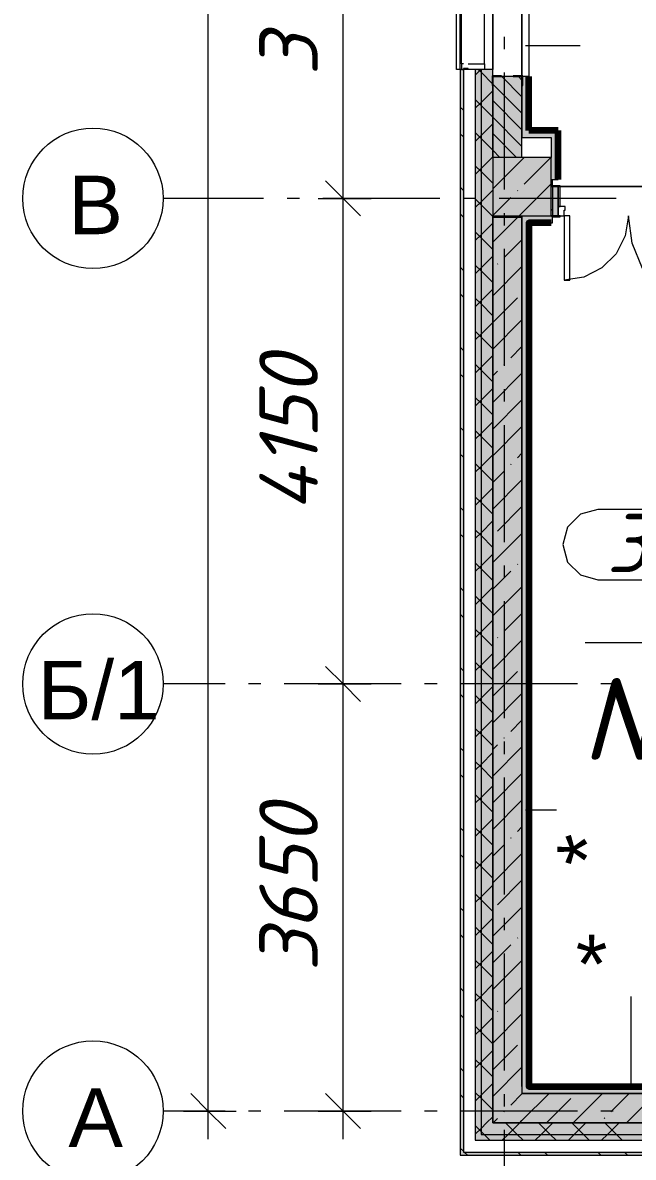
# Model space of a CAD drawing. Header units: millimetres. Extents: x -537608 to 253996, y -217170 to 186033.
# Drawn here: x -320993 to -315775, y 91126 to 100822 of the extents above; entities that cross this region are included whole.
import ezdxf

# ---------------------------------------------------------------- set-up
doc = ezdxf.new("R2010")
doc.units = ezdxf.units.MM
doc.layers.add('16) Лак 1.6м', color=160, linetype='Continuous', lineweight=90)
doc.layers.add('PDF _Геометрия', color=7, linetype='Continuous')
doc.layers.add('PDF _Текст', color=7, linetype='Continuous')
doc.layers.add('PDF _Сплошная заливка', color=7, linetype='Continuous', true_color=0xffffff)
doc.styles.add('PDF ArialMT', font='arial.ttf')
doc.styles.add('PDF GOST-Common', font='arial.ttf')
doc.styles.add('PDF ISOCPEUR Italic', font='isocpeui.ttf')

msp = doc.modelspace()

# ---------------------------------------------------------------- hatches: boundary and pattern name
at = {"layer": 'PDF _Сплошная заливка', "transparency": 33554559}
h = msp.add_hatch(color=256, dxfattribs=at)
h.paths.add_polyline_path([(-317226.1745, 91171.2657), (-317226.1745, 100422.2895), (-317253.1726, 100422.2895), (-317253.1726, 91171.2657)], flags=0)
h.paths.add_polyline_path([(-317226.1745, 102122.2896), (-317226.1745, 105221.2638), (-317253.1726, 105221.2638), (-317253.1726, 102122.2896)], flags=0)
h.paths.add_polyline_path([(-317226.1745, 106921.2639), (-317226.1745, 108375.063), (-317253.1726, 108375.063), (-317253.1726, 106921.2639)], flags=0)
h.paths.add_polyline_path([(-317226.1745, 110075.063), (-317226.1745, 111221.2632), (-317253.1726, 111221.2632), (-317253.1726, 110075.063)], flags=0)
h.paths.add_polyline_path([(-317226.1745, 112921.2633), (-317226.1745, 114221.2618), (-317253.1726, 114221.2618), (-317253.1726, 112921.2633)], flags=0)
h.paths.add_polyline_path([(-317226.1745, 115921.2619), (-317226.1745, 117221.2605), (-317253.1726, 117221.2605), (-317253.1726, 115921.2619)], flags=0)
h.paths.add_polyline_path([(-317253.1726, 118921.2605), (-317226.1745, 118921.2605), (-317226.1745, 120211.2608), (-317253.1726, 120211.2608), (-317253.1726, 119479.1985)], flags=0)
h.paths.add_polyline_path([(-317226.1745, 121911.2609), (-317226.1745, 123211.2594), (-317253.1726, 123211.2594), (-317253.1726, 121911.2609)], flags=0)
h.paths.add_polyline_path([(-317226.1745, 124911.2595), (-317226.1745, 126221.259), (-317253.1726, 126221.259), (-317253.1726, 124911.2595)], flags=0)
h.paths.add_polyline_path([(-317226.1745, 127921.2597), (-317226.1745, 129221.2593), (-317253.1726, 129221.2593), (-317253.1726, 127921.2597)], flags=0)
h.paths.add_polyline_path([(-317253.1726, 130921.2596), (-317226.1745, 130921.2596), (-317226.1745, 132321.2581), (-317253.1726, 132321.2581), (-317253.1726, 132222.2807)], flags=0)
h.paths.add_polyline_path([(-317226.1745, 134021.2585), (-317226.1745, 135221.2584), (-317253.1726, 135221.2584), (-317253.1726, 134021.2585)], flags=0)
h.paths.add_polyline_path([(-317226.1745, 136921.2575), (-317226.1745, 138221.2584), (-317253.1726, 138221.2584), (-317253.1726, 136921.2575)], flags=0)
h.paths.add_polyline_path([(-317226.1745, 139921.2574), (-317226.1745, 141348.2576), (-317253.1726, 141348.2576), (-317253.1726, 139921.2574)], flags=0)
h = msp.add_hatch(color=256, dxfattribs=at)
h.paths.add_polyline_path([(-317076.174, 91321.2663), (-317076.174, 100422.2895), (-317126.1742, 100422.2895), (-317126.1742, 91321.2663)], flags=0)
h.paths.add_polyline_path([(-317126.1742, 102122.2896), (-317076.174, 102122.2896), (-317076.174, 105221.2638), (-317126.1742, 105221.2638), (-317126.1742, 102488.423)], flags=0)
h.paths.add_polyline_path([(-317076.174, 106921.2639), (-317076.174, 108375.063), (-317126.1742, 108375.063), (-317126.1742, 106921.2639)], flags=0)
h.paths.add_polyline_path([(-317076.174, 110075.063), (-317076.174, 111221.2632), (-317126.1742, 111221.2632), (-317126.1742, 110075.063)], flags=0)
h.paths.add_polyline_path([(-317076.174, 112921.2633), (-317076.174, 114221.2618), (-317126.1742, 114221.2618), (-317126.1742, 112921.2633)], flags=0)
h.paths.add_polyline_path([(-317126.1742, 115921.2619), (-317076.174, 115921.2619), (-317076.174, 117221.2605), (-317126.1742, 117221.2605), (-317126.1742, 116647.4015)], flags=0)
h.paths.add_polyline_path([(-317076.174, 118921.2605), (-317076.174, 120211.2608), (-317126.1742, 120211.2608), (-317126.1742, 118921.2605)], flags=0)
h.paths.add_polyline_path([(-317076.174, 121911.2609), (-317076.174, 123211.2594), (-317126.1742, 123211.2594), (-317126.1742, 121911.2609)], flags=0)
h.paths.add_polyline_path([(-317076.174, 124911.2595), (-317076.174, 126221.259), (-317126.1742, 126221.259), (-317126.1742, 124911.2595)], flags=0)
h.paths.add_polyline_path([(-317076.174, 127921.2597), (-317076.174, 129221.2593), (-317126.1742, 129221.2593), (-317126.1742, 127921.2597)], flags=0)
h.paths.add_polyline_path([(-317126.1742, 130921.2596), (-317076.174, 130921.2596), (-317076.174, 132321.2581), (-317126.1742, 132321.2581), (-317126.1742, 132222.2807)], flags=0)
h.paths.add_polyline_path([(-317076.174, 134021.2585), (-317076.174, 135221.2584), (-317126.1742, 135221.2584), (-317126.1742, 134021.2585)], flags=0)
h.paths.add_polyline_path([(-317076.174, 136921.2575), (-317076.174, 138221.2584), (-317126.1742, 138221.2584), (-317126.1742, 136921.2575)], flags=0)
h.paths.add_polyline_path([(-317076.174, 139921.2574), (-317076.174, 141221.257), (-317126.1742, 141221.257), (-317126.1742, 139921.2574)], flags=0)
h = msp.add_hatch(color=256, dxfattribs=at)
h.paths.add_polyline_path([(-317076.174, 91421.2666), (-316976.1736, 91421.2666), (-316976.1736, 100422.2895), (-317076.174, 100422.2895), (-317076.174, 92577.1358)], flags=0)
h.paths.add_polyline_path([(-316976.1736, 102122.2896), (-316976.1736, 105221.2638), (-317076.174, 105221.2638), (-317076.174, 102122.2896)], flags=0)
h.paths.add_polyline_path([(-316976.1736, 106921.2639), (-316976.1736, 108375.063), (-317076.174, 108375.063), (-317076.174, 106921.2639)], flags=0)
h.paths.add_polyline_path([(-316976.1736, 110075.063), (-316976.1736, 111221.2632), (-317076.174, 111221.2632), (-317076.174, 110075.063)], flags=0)
h.paths.add_polyline_path([(-316976.1736, 112921.2633), (-316976.1736, 114221.2618), (-317076.174, 114221.2618), (-317076.174, 112921.2633)], flags=0)
h.paths.add_polyline_path([(-317076.174, 115921.2619), (-316976.1736, 115921.2619), (-316976.1736, 117221.2605), (-317076.174, 117221.2605), (-317076.174, 116647.4015)], flags=0)
h.paths.add_polyline_path([(-317076.174, 118921.2605), (-316976.1736, 118921.2605), (-316976.1736, 120211.2608), (-317076.174, 120211.2608), (-317076.174, 119479.1985)], flags=0)
h.paths.add_polyline_path([(-316976.1736, 121911.2609), (-316976.1736, 123211.2594), (-317076.174, 123211.2594), (-317076.174, 121911.2609)], flags=0)
h.paths.add_polyline_path([(-316976.1736, 124911.2595), (-316976.1736, 126221.259), (-317076.174, 126221.259), (-317076.174, 124911.2595)], flags=0)
h.paths.add_polyline_path([(-316976.1736, 127921.2597), (-316976.1736, 129221.2593), (-317076.174, 129221.2593), (-317076.174, 127921.2597)], flags=0)
h.paths.add_polyline_path([(-317076.174, 130921.2596), (-316976.1736, 130921.2596), (-316976.1736, 132321.2581), (-317076.174, 132321.2581), (-317076.174, 131570.9112)], flags=0)
h.paths.add_polyline_path([(-316976.1736, 134021.2585), (-316976.1736, 135221.2584), (-317076.174, 135221.2584), (-317076.174, 134021.2585)], flags=0)
h.paths.add_polyline_path([(-316976.1736, 136921.2575), (-316976.1736, 138221.2584), (-317076.174, 138221.2584), (-317076.174, 136921.2575)], flags=0)
h.paths.add_polyline_path([(-317076.174, 139921.2574), (-316976.1736, 139921.2574), (-316976.1736, 141171.2584), (-317076.174, 141171.2584), (-317076.174, 140009.7201)], flags=0)
h = msp.add_hatch(color=256, dxfattribs=at)
h.paths.add_polyline_path([(-316726.1726, 99161.2659), (-316726.1726, 99171.2642), (-316976.1736, 99171.2642), (-316976.1736, 99161.2659), (-316761.8514, 99161.2659)], flags=0)
h.paths.add_polyline_path([(-316803.877, 99671.264), (-316726.1726, 99671.264), (-316726.1726, 100362.2652), (-316976.1736, 100362.2652), (-316976.1736, 99671.264)], flags=0)
h.paths.add_polyline_path([(-316726.1726, 102182.2644), (-316726.1726, 102321.2656), (-316976.1736, 102321.2656), (-316976.1736, 102182.2644), (-316761.8514, 102182.2644)], flags=0)
at = {"layer": 'PDF _Сплошная заливка', "true_color": 0xff7d7d, "transparency": 33554559}
msp.add_hatch(color=11, dxfattribs=at).paths.add_polyline_path([(-316466.1733, 99481.2658), (-316416.1732, 99481.2658), (-316416.1732, 99901.264), (-316476.1803, 99901.264), (-316476.1803, 99481.2658)])
at = {"layer": 'PDF _Сплошная заливка', "transparency": 33554559}
for points in [[(-316476.1803, 99171.2642), (-316476.1803, 99671.264), (-316976.1736, 99671.264), (-316976.1736, 99171.2642), (-316761.8514, 99171.2642)], [(-316976.1736, 91421.2666), (-316726.1726, 91421.2666), (-316726.1726, 99161.2659), (-316976.1736, 99161.2659), (-316976.1736, 92577.1358)], [(-309226.1782, 91421.2666), (-309226.1782, 91671.2676), (-316726.1726, 91671.2676), (-316726.1726, 91421.2666), (-309248.0263, 91421.2666)]]:
    msp.add_hatch(color=256, dxfattribs=at).paths.add_polyline_path(points)
at = {"layer": 'PDF _Сплошная заливка', "true_color": 0x93bf4f, "transparency": 33554559}
h = msp.add_hatch(color=73, dxfattribs=at)
h.paths.add_polyline_path([(-314811.1808, 99421.2652), (-314616.1749, 99421.2652), (-314616.1749, 99481.2658), (-314816.1756, 99481.2658), (-314816.1756, 99429.2655), (-314811.1808, 99429.2655), (-314811.1808, 99422.7658)], flags=0)
h.paths.add_polyline_path([(-316476.1803, 99421.2652), (-316471.1768, 99421.2652), (-316471.1768, 99429.2655), (-316466.1733, 99429.2655), (-316466.1733, 99481.2658), (-316476.1803, 99481.2658)], flags=0)
at = {"layer": 'PDF _Сплошная заливка', "true_color": 0x56bc34, "transparency": 33554559}
h = msp.add_hatch(color=85, dxfattribs=at)
h.paths.add_polyline_path([(-314616.1749, 99111.2657), (-314616.1749, 99171.2642), (-314811.1808, 99169.122), (-314811.1808, 99163.266), (-314816.1756, 99163.266), (-314816.1756, 99111.2657), (-314676.1733, 99111.2657)], flags=0)
h.paths.add_polyline_path([(-316466.1733, 99111.2657), (-316466.1733, 99163.266), (-316471.1768, 99163.266), (-316471.1768, 99171.2642), (-316726.1726, 99171.2642), (-316726.1726, 99111.2657), (-316476.1803, 99111.2657)], flags=0)
msp.add_hatch(color=85, dxfattribs=at).paths.add_polyline_path([(-309286.1767, 91671.2676), (-309286.1767, 91731.2661), (-316726.1726, 91731.2661), (-316726.1726, 91671.2676), (-310082.8987, 91671.2676)])
at = {"layer": 'PDF _Сплошная заливка', "transparency": 33554559}
h = msp.add_hatch(color=256, dxfattribs=at)
h.paths.add_polyline_path([(-214072.9389, 91321.2663), (-213276.196, 91321.2663), (-213276.196, 91421.2666), (-222460.9308, 91421.2666), (-222460.9308, 91321.2663), (-214907.808, 91321.2663)], flags=0)
h.paths.add_polyline_path([(-224160.9288, 91321.2663), (-224160.9288, 91421.2666), (-232001.1932, 91421.2666), (-232001.1932, 91321.2663), (-224926.2392, 91321.2663)], flags=0)
h.paths.add_polyline_path([(-232851.1922, 91321.2663), (-232851.1922, 91421.2666), (-234126.1928, 91421.2666), (-234126.1928, 91321.2663), (-233126.1932, 91321.2663)], flags=0)
h.paths.add_polyline_path([(-236196.9723, 91321.2663), (-235826.1928, 91321.2663), (-235826.1928, 91421.2666), (-237066.1908, 91421.2666), (-237066.1908, 91321.2663), (-236614.4085, 91321.2663)], flags=0)
h.paths.add_polyline_path([(-239953.8848, 91321.2663), (-238766.1908, 91321.2663), (-238766.1908, 91421.2666), (-240066.1915, 91421.2666), (-240066.1915, 91321.2663)], flags=0)
h.paths.add_polyline_path([(-243626.1884, 91321.2663), (-241766.1916, 91321.2663), (-241766.1916, 91421.2666), (-243626.1884, 91421.2666)], flags=0)
h.paths.add_polyline_path([(-245380.5355, 91321.2663), (-245326.1907, 91321.2663), (-245326.1907, 91421.2666), (-246626.1914, 91421.2666), (-246626.1914, 91321.2663), (-245797.9674, 91321.2663)], flags=0)
h.paths.add_polyline_path([(-249626.19, 91321.2663), (-248326.1893, 91321.2663), (-248326.1893, 91421.2666), (-249626.19, 91421.2666)], flags=0)
h.paths.add_polyline_path([(-254564.0965, 91321.2663), (-254326.1866, 91321.2663), (-254326.1866, 91421.2666), (-255626.1873, 91421.2666), (-255626.1873, 91321.2663), (-254981.5283, 91321.2663)], flags=0)
h.paths.add_polyline_path([(-251326.1879, 91321.2663), (-251326.1879, 91421.2666), (-252626.1886, 91421.2666), (-252626.1886, 91321.2663), (-251642.052, 91321.2663)], flags=0)
h.paths.add_polyline_path([(-257486.1367, 91321.2663), (-257326.1894, 91321.2663), (-257326.1894, 91421.2666), (-258626.1859, 91421.2666), (-258626.1859, 91321.2663), (-258321.009, 91321.2663)], flags=0)
h.paths.add_polyline_path([(-260825.613, 91321.2663), (-260326.1881, 91321.2663), (-260326.1881, 91421.2666), (-261626.1888, 91421.2666), (-261626.1888, 91321.2663), (-261243.0492, 91321.2663)], flags=0)
h.paths.add_polyline_path([(-264626.1874, 91321.2663), (-263326.1867, 91321.2663), (-263330.2213, 91421.2666), (-264626.1874, 91421.2666)], flags=0)
h.paths.add_polyline_path([(-266326.1853, 91321.2663), (-266326.1853, 91421.2666), (-267621.1869, 91421.2666), (-267621.1869, 91321.2663), (-266669.6977, 91321.2663)], flags=0)
h.paths.add_polyline_path([(-269591.7422, 91321.2663), (-269321.1849, 91321.2663), (-269321.1849, 91421.2666), (-270626.8047, 91421.2666), (-270626.8047, 91321.2663), (-270009.1741, 91321.2663)], flags=0)
h.paths.add_polyline_path([(-272513.7824, 91321.2663), (-272326.8026, 91321.2663), (-272326.8026, 91421.2666), (-273626.1833, 91421.2666), (-273626.1833, 91321.2663), (-273348.6546, 91321.2663)], flags=0)
h.paths.add_polyline_path([(-279192.735, 91321.2663), (-278626.181, 91321.2663), (-278626.181, 91421.2666), (-279926.186, 91421.2666), (-279926.186, 91321.2663), (-279610.1755, 91321.2663)], flags=0)
h.paths.add_polyline_path([(-276926.1831, 91321.2663), (-275326.1855, 91321.2663), (-275326.1855, 91421.2666), (-276926.1831, 91421.2666)], flags=0)
h.paths.add_polyline_path([(-281626.184, 91321.2663), (-281626.184, 91421.2666), (-282926.1804, 91421.2666), (-282926.1804, 91321.2663), (-281697.3434, 91321.2663)], flags=0)
h.paths.add_polyline_path([(-284626.1869, 91321.2663), (-284626.1869, 91421.2666), (-285926.1833, 91421.2666), (-285926.1833, 91321.2663), (-285036.824, 91321.2663)], flags=0)
h.paths.add_polyline_path([(-287626.1812, 91321.2663), (-287626.1812, 91421.2666), (-288926.1776, 91421.2666), (-288926.1776, 91321.2663), (-287958.8642, 91321.2663)], flags=0)
h.paths.add_polyline_path([(-290880.9044, 91321.2663), (-290626.1842, 91321.2663), (-290626.1842, 91421.2666), (-291926.1806, 91421.2666), (-291926.1806, 91321.2663), (-291715.7767, 91321.2663)], flags=0)
h.paths.add_polyline_path([(-304238.8097, 91321.2663), (-301741.177, 91321.2663), (-301741.177, 91421.2666), (-307200.8346, 91421.2666), (-307200.8346, 91321.2663), (-305073.682, 91321.2663)], flags=0)
h.paths.add_polyline_path([(-299626.1757, 91321.2663), (-299566.1772, 91321.2663), (-299566.1772, 91421.2666), (-300866.1822, 91421.2666), (-300866.1822, 91321.2663), (-299647.0335, 91321.2663)], flags=0)
h.paths.add_polyline_path([(-310082.8987, 91321.2663), (-308075.8379, 91321.2663), (-308075.8379, 91421.2666), (-317076.174, 91421.2666), (-317076.174, 91321.2663), (-311752.6347, 91321.2663)], flags=0)
h = msp.add_hatch(color=256, dxfattribs=at)
h.paths.add_polyline_path([(-213176.1955, 91271.2661), (-213176.1955, 91321.2663), (-222460.9308, 91321.2663), (-222460.9308, 91271.2661), (-213238.0699, 91271.2661)], flags=0)
h.paths.add_polyline_path([(-225761.1072, 91271.2661), (-224160.9288, 91271.2661), (-224160.9288, 91321.2663), (-232001.1932, 91321.2663), (-232001.1932, 91271.2661), (-226595.9773, 91271.2661)], flags=0)
h.paths.add_polyline_path([(-233274.93, 91271.2661), (-232851.1922, 91271.2661), (-232851.1922, 91321.2663), (-234126.1928, 91321.2663), (-234126.1928, 91271.2661), (-233692.3661, 91271.2661)], flags=0)
h.paths.add_polyline_path([(-237031.8425, 91271.2661), (-235826.1928, 91271.2661), (-235826.1928, 91321.2663), (-237066.1908, 91321.2663), (-237066.1908, 91271.2661)], flags=0)
h.paths.add_polyline_path([(-239119.0147, 91271.2661), (-238766.1908, 91271.2661), (-238766.1908, 91321.2663), (-240066.1915, 91321.2663), (-240066.1915, 91271.2661), (-239536.4508, 91271.2661)], flags=0)
h.paths.add_polyline_path([(-242041.0592, 91271.2661), (-241766.1916, 91271.2661), (-241766.1916, 91321.2663), (-243626.1884, 91321.2663), (-243626.1884, 91271.2661), (-242458.491, 91271.2661)], flags=0)
h.paths.add_polyline_path([(-245797.9674, 91271.2661), (-245326.1907, 91271.2661), (-245326.1907, 91321.2663), (-246626.1914, 91321.2663), (-246626.1914, 91271.2661), (-246215.4035, 91271.2661)], flags=0)
h.paths.add_polyline_path([(-248720.0118, 91271.2661), (-248326.1893, 91271.2661), (-248326.1893, 91321.2663), (-249626.19, 91321.2663), (-249626.19, 91271.2661), (-249137.4437, 91271.2661)], flags=0)
h.paths.add_polyline_path([(-252626.1886, 91271.2661), (-251326.1879, 91271.2661), (-251326.1879, 91321.2663), (-252626.1886, 91321.2663)], flags=0)
h.paths.add_polyline_path([(-257326.1894, 91271.2661), (-257326.1894, 91321.2663), (-258626.1859, 91321.2663), (-258626.1859, 91271.2661), (-257486.1367, 91271.2661)], flags=0)
h.paths.add_polyline_path([(-255626.1873, 91271.2661), (-254326.1866, 91271.2661), (-254326.1866, 91321.2663), (-255626.1873, 91321.2663)], flags=0)
h.paths.add_polyline_path([(-261243.0492, 91271.2661), (-260326.1881, 91271.2661), (-260326.1881, 91321.2663), (-261626.1888, 91321.2663), (-261626.1888, 91271.2661)], flags=0)
h.paths.add_polyline_path([(-267621.1869, 91271.2661), (-266326.1853, 91271.2661), (-266326.1853, 91321.2663), (-267621.1869, 91321.2663)], flags=0)
h.paths.add_polyline_path([(-263326.1867, 91271.2661), (-263330.2213, 91321.2663), (-264626.1874, 91321.2663), (-264626.1874, 91271.2661), (-263330.2213, 91271.2661)], flags=0)
h.paths.add_polyline_path([(-269321.1849, 91271.2661), (-269321.1849, 91321.2663), (-270626.8047, 91321.2663), (-270626.8047, 91271.2661), (-269591.7422, 91271.2661)], flags=0)
h.paths.add_polyline_path([(-272513.7824, 91271.2661), (-272326.8026, 91271.2661), (-272326.8026, 91321.2663), (-273626.1833, 91321.2663), (-273626.1833, 91271.2661), (-273348.6546, 91271.2661)], flags=0)
h.paths.add_polyline_path([(-275435.8268, 91271.2661), (-275326.1855, 91271.2661), (-275326.1855, 91321.2663), (-276926.1831, 91321.2663), (-276926.1831, 91271.2661), (-275853.2587, 91271.2661)], flags=0)
h.paths.add_polyline_path([(-279610.1755, 91271.2661), (-278626.181, 91271.2661), (-278626.181, 91321.2663), (-279926.186, 91321.2663), (-279926.186, 91271.2661)], flags=0)
h.paths.add_polyline_path([(-281626.184, 91271.2661), (-281626.184, 91321.2663), (-282926.1804, 91321.2663), (-282926.1804, 91271.2661), (-281697.3434, 91271.2661)], flags=0)
h.paths.add_polyline_path([(-285926.1833, 91271.2661), (-284626.1869, 91271.2661), (-284626.1869, 91321.2663), (-285926.1833, 91321.2663)], flags=0)
h.paths.add_polyline_path([(-290626.1842, 91271.2661), (-290626.1842, 91321.2663), (-291926.1806, 91321.2663), (-291926.1806, 91271.2661), (-290880.9044, 91271.2661)], flags=0)
h.paths.add_polyline_path([(-288376.296, 91271.2661), (-287626.1812, 91271.2661), (-287626.1812, 91321.2663), (-288926.1776, 91321.2663), (-288926.1776, 91271.2661), (-288793.7365, 91271.2661)], flags=0)
h.paths.add_polyline_path([(-300064.4654, 91271.2661), (-299566.1772, 91271.2661), (-299566.1772, 91321.2663), (-300866.1822, 91321.2663), (-300866.1822, 91271.2661), (-300481.9058, 91271.2661)], flags=0)
h.paths.add_polyline_path([(-303821.3779, 91271.2661), (-301741.177, 91271.2661), (-301741.177, 91321.2663), (-307200.8346, 91321.2663), (-307200.8346, 91271.2661), (-304238.8097, 91271.2661)], flags=0)
h.paths.add_polyline_path([(-308413.1627, 91271.2661), (-308075.8379, 91271.2661), (-308075.8379, 91321.2663), (-317126.1742, 91321.2663), (-317126.1742, 91271.2661), (-308830.5945, 91271.2661)], flags=0)
h = msp.add_hatch(color=256, dxfattribs=at)
h.paths.add_polyline_path([(-213126.1959, 91144.2677), (-213026.1966, 91144.2677), (-213026.1966, 91171.2657), (-222460.9308, 91171.2657), (-222460.9308, 91144.2677), (-213176.1955, 91144.2677)], flags=0)
h.paths.add_polyline_path([(-224926.2392, 91144.2677), (-224160.9288, 91144.2677), (-224160.9288, 91171.2657), (-232001.1932, 91171.2657), (-232001.1932, 91144.2677), (-226595.9773, 91144.2677)], flags=0)
h.paths.add_polyline_path([(-232851.1922, 91144.2677), (-232851.1922, 91171.2657), (-234126.1928, 91171.2657), (-234126.1928, 91144.2677), (-233274.93, 91144.2677)], flags=0)
h.paths.add_polyline_path([(-235826.1928, 91144.2677), (-235826.1928, 91171.2657), (-237066.1908, 91171.2657), (-237066.1908, 91144.2677), (-236614.4085, 91144.2677)], flags=0)
h.paths.add_polyline_path([(-238766.1908, 91144.2677), (-238766.1908, 91171.2657), (-240066.1915, 91171.2657), (-240066.1915, 91144.2677), (-239953.8848, 91144.2677)], flags=0)
h.paths.add_polyline_path([(-243626.1884, 91144.2677), (-241766.1916, 91144.2677), (-241766.1916, 91171.2657), (-243626.1884, 91171.2657), (-243626.1884, 91161.2415)], flags=0)
h.paths.add_polyline_path([(-245326.1907, 91144.2677), (-245326.1907, 91171.2657), (-246626.1914, 91171.2657), (-246626.1914, 91144.2677)], flags=0)
h.paths.add_polyline_path([(-249626.19, 91144.2677), (-248326.1893, 91144.2677), (-248326.1893, 91171.2657), (-249626.19, 91171.2657), (-249626.19, 91161.2415)], flags=0)
h.paths.add_polyline_path([(-254326.1866, 91144.2677), (-254326.1866, 91171.2657), (-255626.1873, 91171.2657), (-255626.1873, 91144.2677), (-254981.5283, 91144.2677)], flags=0)
h.paths.add_polyline_path([(-252626.1886, 91144.2677), (-251326.1879, 91144.2677), (-251326.1879, 91171.2657), (-252626.1886, 91171.2657), (-252626.1886, 91161.2415)], flags=0)
h.paths.add_polyline_path([(-258321.009, 91144.2677), (-257326.1894, 91144.2677), (-257326.1894, 91171.2657), (-258626.1859, 91171.2657), (-258626.1859, 91144.2677)], flags=0)
h.paths.add_polyline_path([(-260326.1881, 91144.2677), (-260326.1881, 91171.2657), (-261626.1888, 91171.2657), (-261626.1888, 91144.2677)], flags=0)
h.paths.add_polyline_path([(-263330.2213, 91144.2677), (-263326.1867, 91144.2677), (-263330.2213, 91171.2657), (-264626.1874, 91171.2657), (-264626.1874, 91144.2677)], flags=0)
h.paths.add_polyline_path([(-266669.6977, 91144.2677), (-266326.1853, 91144.2677), (-266326.1853, 91171.2657), (-267621.1869, 91171.2657), (-267621.1869, 91144.2677)], flags=0)
h.paths.add_polyline_path([(-269321.1849, 91144.2677), (-269321.1849, 91171.2657), (-270626.8047, 91171.2657), (-270626.8047, 91144.2677), (-270009.1741, 91144.2677)], flags=0)
h.paths.add_polyline_path([(-272326.8026, 91144.2677), (-272326.8026, 91171.2657), (-273626.1833, 91171.2657), (-273626.1833, 91144.2677), (-273348.6546, 91144.2677)], flags=0)
h.paths.add_polyline_path([(-275326.1855, 91144.2677), (-275326.1855, 91171.2657), (-276926.1831, 91171.2657), (-276926.1831, 91144.2677), (-276688.131, 91144.2677)], flags=0)
h.paths.add_polyline_path([(-278626.181, 91144.2677), (-278626.181, 91171.2657), (-279926.186, 91171.2657), (-279926.186, 91144.2677)], flags=0)
h.paths.add_polyline_path([(-284626.1869, 91144.2677), (-284626.1869, 91171.2657), (-285926.1833, 91171.2657), (-285926.1833, 91144.2677), (-285036.824, 91144.2677)], flags=0)
h.paths.add_polyline_path([(-281697.3434, 91144.2677), (-281626.184, 91144.2677), (-281626.184, 91171.2657), (-282926.1804, 91171.2657), (-282926.1804, 91144.2677)], flags=0)
h.paths.add_polyline_path([(-288376.296, 91144.2677), (-287626.1812, 91144.2677), (-287626.1812, 91171.2657), (-288926.1776, 91171.2657), (-288926.1776, 91144.2677)], flags=0)
h.paths.add_polyline_path([(-290626.1842, 91144.2677), (-290626.1842, 91171.2657), (-291926.1806, 91171.2657), (-291926.1806, 91144.2677), (-291715.7767, 91144.2677)], flags=0)
h.paths.add_polyline_path([(-303403.9461, 91144.2677), (-301741.177, 91144.2677), (-301741.177, 91171.2657), (-307200.8346, 91171.2657), (-307200.8346, 91144.2677), (-305073.682, 91144.2677)], flags=0)
h.paths.add_polyline_path([(-300866.1822, 91144.2677), (-299566.1772, 91144.2677), (-299566.1772, 91171.2657), (-300866.1822, 91171.2657), (-300866.1822, 91161.2415)], flags=0)
h.paths.add_polyline_path([(-310082.8987, 91144.2677), (-308075.8379, 91144.2677), (-308075.8379, 91171.2657), (-317253.1726, 91171.2657), (-317253.1726, 91144.2677), (-311752.6347, 91144.2677)], flags=0)

# ---------------------------------------------------------------- linework, layer by layer
at = {"layer": '16) Лак 1.6м'}
for p, q in [((-316666.1741, 99901.264), (-316666.1741, 100362.2652)), ((-316476.1803, 99901.264), (-316666.1741, 99901.264)), ((-316416.1732, 99901.264), (-316476.1803, 99901.264)), ((-316416.1732, 99481.2658), (-316416.1732, 99901.264))]:
    msp.add_line(p, q, dxfattribs=at)
msp.add_lwpolyline([(-316476.1803, 99111.2657), (-316666.1741, 99111.2657), (-316666.1741, 91731.2661), (-309286.1767, 91731.2661), (-309286.1767, 93371.2655)], dxfattribs=at)
at = {"layer": 'PDF _Геометрия', "lineweight": 9}
for p, q in [((-319407.7107, 91281.2687), (-319407.7107, 179161.2487)), ((-318255.5016, 99321.2648), (-318255.5016, 102721.2649)), ((-317253.1726, 100422.2895), (-317253.1726, 102122.2896)), ((-316976.1736, 102122.2896), (-316976.1736, 100422.2895)), ((-316976.1736, 100422.2895), (-316976.1736, 102122.2896)), ((-316726.1726, 102175.2652), (-316726.1726, 100367.2643)), ((-316726.1726, 100367.2643), (-316726.1726, 102175.2652)), ((-316666.1741, 102182.2644), (-316666.1741, 100362.2652)), ((-317243.1743, 100472.2897), (-317243.1743, 101247.2905)), ((-317046.179, 100472.2897), (-317046.179, 101247.2905)), ((-316696.1777, 100626.2259), (-316230.0288, 100626.2259)), ((-317226.1745, 100472.2897), (-317243.1743, 100472.2897)), ((-317243.1743, 100472.2897), (-317243.1743, 100422.2895)), ((-317186.1727, 100472.2897), (-317046.179, 100472.2897)), ((-317046.179, 100472.2897), (-317046.179, 100422.2895)), ((-317226.1745, 100422.2895), (-317253.1726, 100422.2895)), ((-317253.1726, 100422.2895), (-317253.1726, 91421.2666)), ((-317243.1743, 100422.2895), (-317226.1745, 100422.2895)), ((-317186.1727, 100432.29), (-317226.1745, 100432.29)), ((-317226.1745, 100432.29), (-317226.1745, 100422.2895)), ((-317226.1745, 100422.2895), (-317226.1745, 91421.2666)), ((-317126.1742, 100422.2895), (-317226.1745, 100422.2895)), ((-317186.1727, 100422.2895), (-317186.1727, 100432.29)), ((-317046.179, 100422.2895), (-317186.1727, 100422.2895)), ((-317126.1742, 100374.0332), (-317077.9222, 100422.2895)), ((-317126.1742, 100422.2895), (-317126.1742, 91421.2666)), ((-317076.174, 100422.2895), (-317126.1742, 100422.2895)), ((-317076.174, 100398.5489), (-317099.9167, 100422.2895)), ((-317076.174, 100422.2895), (-317076.174, 91421.2666)), ((-316976.1736, 100422.2895), (-317076.174, 100422.2895)), ((-316976.1736, 100298.5485), (-317076.174, 100398.5489)), ((-316976.1736, 99671.264), (-316976.1736, 100422.2895)), ((-316726.1726, 100362.2652), (-316976.1736, 100362.2652)), ((-316976.1736, 100362.2652), (-316976.1736, 99671.264)), ((-316726.1726, 100189.9708), (-316898.4692, 100362.2652)), ((-316726.1726, 100331.3918), (-316757.046, 100362.2652)), ((-316666.1741, 100362.2652), (-316726.1726, 100362.2652)), ((-316726.1726, 100362.2652), (-316726.1726, 99901.264)), ((-316726.1726, 99901.264), (-316726.1726, 100362.2652)), ((-316726.1726, 100048.5497), (-316976.1736, 100298.5485)), ((-317076.174, 100115.7067), (-317126.1742, 100165.707)), ((-317076.174, 100141.1891), (-316976.1736, 100241.1895)), ((-317126.1742, 100091.1889), (-317076.174, 100141.1891)), ((-316976.1736, 100015.7064), (-317076.174, 100115.7067)), ((-316726.1726, 99907.1286), (-316976.1736, 100157.1274)), ((-316726.1726, 99765.7054), (-316976.1736, 100015.7064)), ((-317076.174, 99832.8647), (-317126.1742, 99882.8627)), ((-317076.174, 99858.347), (-316976.1736, 99958.3474)), ((-316773.1587, 99671.264), (-316976.1736, 99874.2854)), ((-316726.1726, 99901.264), (-316726.1726, 99841.2655)), ((-316726.1726, 99671.264), (-316726.1726, 99901.264)), ((-317126.1742, 99808.3468), (-317076.174, 99858.347)), ((-316976.1736, 99732.8643), (-317076.174, 99832.8647)), ((-316726.1726, 99841.2655), (-316476.1803, 99841.2655)), ((-316476.1803, 99841.2655), (-316476.1803, 99671.264)), ((-316914.5819, 99671.264), (-316976.1736, 99732.8643)), ((-317076.174, 99550.0204), (-317126.1742, 99600.0206)), ((-317076.174, 99575.5049), (-316976.1736, 99675.5053)), ((-316976.1736, 99401.7701), (-316706.6841, 99671.264)), ((-316476.1803, 99671.264), (-316976.1736, 99671.264)), ((-316976.1736, 99671.264), (-316976.1736, 99171.2642)), ((-316936.0856, 99669.9572), (-316934.7766, 99671.264)), ((-316707.9931, 99441.8582), (-316478.5829, 99671.264)), ((-316476.1803, 99171.2642), (-316476.1803, 99671.264)), ((-317126.1742, 99525.5047), (-317076.174, 99575.5049)), ((-316976.1736, 99450.0221), (-317076.174, 99550.0204)), ((-317076.174, 99292.6628), (-316976.1736, 99392.6611)), ((-316765.0119, 99384.8329), (-316760.2754, 99389.5759)), ((-316750.4837, 99171.2642), (-316476.1803, 99445.572)), ((-316476.1803, 99481.2658), (-316466.1733, 99481.2658)), ((-316471.1768, 99421.2652), (-316476.1803, 99421.2652)), ((-316476.1803, 99421.2652), (-316471.1768, 99421.2652)), ((-316401.18, 99429.2655), (-316471.1768, 99429.2655)), ((-316471.1768, 99429.2655), (-316471.1768, 99421.2652)), ((-316471.1768, 99421.2652), (-316401.18, 99421.2652)), ((-316466.1733, 99481.2658), (-316416.1732, 99481.2658)), ((-316466.1733, 99429.2655), (-316466.1733, 99481.2658)), ((-316416.1732, 99421.2652), (-316466.1733, 99421.2652)), ((-316466.1733, 99421.2652), (-316466.1733, 99171.2642)), ((-316416.1732, 99171.2642), (-316416.1732, 99421.2652)), ((-316401.18, 99421.2652), (-316416.1732, 99421.2652)), ((-316416.1732, 99421.2652), (-316416.1732, 99251.2658)), ((-316401.18, 99421.2652), (-316401.18, 99429.2655)), ((-316401.18, 99251.2658), (-316401.18, 99421.2652)), ((-318467.6364, 99321.2648), (-318255.5016, 99321.2648)), ((-318255.5016, 95171.2639), (-318255.5016, 99321.2648)), ((-318255.5016, 99321.2648), (-318015.499, 99321.2648)), ((-317076.174, 99267.1783), (-317126.1742, 99317.1785)), ((-317126.1742, 99242.6626), (-317076.174, 99292.6628)), ((-316976.1736, 99173.6712), (-316822.0394, 99327.8098)), ((-316976.1736, 99167.1779), (-317076.174, 99267.1783)), ((-316479.892, 99213.7592), (-316476.1803, 99217.4731)), ((-316476.1803, 99217.4731), (-316466.1733, 99227.4735)), ((-316356.1746, 99251.2658), (-316416.1732, 99251.2658)), ((-316416.1732, 99251.2658), (-316416.1732, 99171.2642)), ((-316416.1732, 99251.2658), (-316401.18, 99251.2658)), ((-316366.173, 99171.2642), (-316366.173, 99221.2644)), ((-316366.173, 99221.2644), (-316356.1746, 99221.2644)), ((-316356.1746, 99221.2644), (-316356.1746, 99251.2658)), ((-317076.174, 99009.8185), (-316976.1736, 99109.8189)), ((-316976.1736, 91421.2666), (-316976.1736, 99171.2642)), ((-316976.1736, 99171.2642), (-316976.1736, 99161.2659)), ((-316976.1736, 99171.2642), (-316476.1803, 99171.2642)), ((-316970.2659, 99161.2659), (-316976.1736, 99167.1779)), ((-316976.1736, 98945.5723), (-316760.4821, 99161.2659)), ((-316976.1736, 99161.2659), (-316726.1726, 99161.2659)), ((-316726.1726, 99161.2659), (-316976.1736, 99161.2659)), ((-316976.1736, 99161.2659), (-316976.1736, 91421.2666)), ((-316828.8427, 99161.2659), (-316838.841, 99171.2642)), ((-316726.1726, 99161.2659), (-316726.1726, 99171.2642)), ((-316726.1726, 99171.2642), (-316726.1726, 99111.2657)), ((-316726.1726, 99111.2657), (-316726.1726, 99161.2659)), ((-316726.1726, 99111.2657), (-316726.1726, 91731.2661)), ((-316726.1726, 91731.2661), (-316726.1726, 99111.2657)), ((-316666.1741, 91731.2661), (-316666.1741, 99111.2657)), ((-316666.1741, 99111.2657), (-316466.1733, 99111.2657)), ((-316476.1803, 99171.2642), (-316471.1768, 99171.2642)), ((-316471.1768, 99171.2642), (-316476.1803, 99171.2642)), ((-316401.18, 99171.2642), (-316471.1768, 99171.2642)), ((-316471.1768, 99171.2642), (-316471.1768, 99163.266)), ((-316471.1768, 99163.266), (-316401.18, 99163.266)), ((-316466.1733, 99171.2642), (-316416.1732, 99171.2642)), ((-316466.1733, 99111.2657), (-316466.1733, 99163.266)), ((-316401.18, 99172.2654), (-316416.1732, 99172.2654)), ((-316416.1732, 99172.2654), (-316416.1732, 99171.2642)), ((-316416.1732, 99171.2642), (-316366.173, 99171.2642)), ((-316416.1732, 99171.2642), (-316401.18, 99171.2642)), ((-316401.18, 99171.2642), (-316401.18, 99172.2654)), ((-316401.18, 99163.266), (-316401.18, 99171.2642)), ((-316316.1727, 99171.2642), (-316366.173, 99171.2642)), ((-316366.173, 99171.2642), (-316366.173, 98621.2643)), ((-316316.1727, 98621.2643), (-316316.1727, 99171.2642)), ((-315816.1794, 99171.2642), (-315843.1, 99001.3057)), ((-315785.5128, 98938.3275), (-315816.1794, 99171.2642)), ((-317076.174, 98984.3362), (-317126.1742, 99034.3364)), ((-317126.1742, 98959.8183), (-317076.174, 99009.8185)), ((-315843.1, 99001.3057), (-315921.2178, 98847.9832)), ((-316976.1736, 98884.3358), (-317076.174, 98984.3362)), ((-316879.0668, 98814.5865), (-316726.1726, 98967.4742)), ((-315695.5969, 98721.2646), (-315785.5128, 98938.3275)), ((-317076.174, 98726.9764), (-316976.1736, 98826.9768)), ((-315921.2178, 98847.9832), (-316042.8941, 98726.3068)), ((-317076.174, 98701.494), (-317126.1742, 98751.4921)), ((-317126.1742, 98676.9762), (-317076.174, 98726.9764)), ((-316976.1736, 98489.3764), (-316726.1726, 98739.3753)), ((-316936.0856, 98757.5634), (-316931.3491, 98762.3042)), ((-316042.8941, 98726.3068), (-316196.2188, 98648.1848)), ((-316976.1736, 98601.4937), (-317076.174, 98701.494)), ((-316196.2188, 98648.1848), (-316366.173, 98621.2643)), ((-316366.173, 98621.2643), (-316316.1727, 98621.2643)), ((-317076.174, 98444.1343), (-316976.1736, 98544.1347)), ((-317076.174, 98418.6498), (-317126.1742, 98468.65)), ((-317126.1742, 98394.1341), (-317076.174, 98444.1343)), ((-316976.1736, 98261.2775), (-316765.0119, 98472.4392)), ((-316976.1736, 98318.6494), (-317076.174, 98418.6498)), ((-317076.174, 98161.2922), (-316976.1736, 98261.2904)), ((-316976.1736, 98033.1785), (-316726.1726, 98283.1795)), ((-317076.174, 98135.8077), (-317126.1742, 98185.8078)), ((-317126.1742, 98111.292), (-317076.174, 98161.2922)), ((-316976.1736, 98035.8073), (-317076.174, 98135.8077)), ((-316822.0394, 97959.2181), (-316726.1726, 98055.0805)), ((-317076.174, 97878.4479), (-316976.1736, 97978.4483)), ((-317076.174, 97852.9656), (-317126.1742, 97902.9657)), ((-317126.1742, 97828.4477), (-317076.174, 97878.4479)), ((-316976.1736, 97752.9651), (-317076.174, 97852.9656)), ((-316976.1736, 97805.0796), (-316936.0856, 97845.1675)), ((-316879.0668, 97902.1928), (-316874.3217, 97906.9358)), ((-316976.1736, 97576.9828), (-316726.1726, 97826.9837)), ((-317076.174, 97595.6058), (-316976.1736, 97695.6062)), ((-317076.174, 97570.1235), (-317126.1742, 97620.1236)), ((-317126.1742, 97545.6056), (-317076.174, 97595.6058)), ((-316976.1736, 97470.123), (-317076.174, 97570.1235)), ((-316976.1736, 97348.8816), (-316726.1726, 97598.8826)), ((-317076.174, 97312.7637), (-316976.1736, 97412.7641)), ((-316976.1736, 97120.7848), (-316726.1726, 97370.7858)), ((-317076.174, 97287.2813), (-317126.1742, 97337.2815)), ((-317126.1742, 97262.7635), (-317076.174, 97312.7637)), ((-316976.1736, 97187.281), (-317076.174, 97287.2813)), ((-317076.174, 97029.9216), (-316976.1736, 97129.922)), ((-316765.0119, 97103.8497), (-316726.1726, 97142.6847)), ((-317076.174, 97004.4392), (-317126.1742, 97054.4351)), ((-317126.1742, 96979.9214), (-317076.174, 97029.9216)), ((-316976.1736, 96904.4389), (-317076.174, 97004.4392)), ((-316976.1736, 96892.688), (-316879.0668, 96989.7991)), ((-316822.0394, 97046.8222), (-316817.2942, 97051.5674)), ((-316976.1736, 96664.5869), (-316726.1726, 96914.5878)), ((-317076.174, 96721.5928), (-317126.1742, 96771.593)), ((-317076.174, 96747.0795), (-316976.1736, 96847.0798)), ((-317126.1742, 96697.0793), (-317076.174, 96747.0795)), ((-316976.1736, 96621.5924), (-317076.174, 96721.5928)), ((-316936.0856, 96476.5781), (-316726.1726, 96686.491)), ((-317076.174, 96438.7506), (-317126.1742, 96488.7509)), ((-317076.174, 96464.2373), (-316976.1736, 96564.2334)), ((-317126.1742, 96414.2371), (-317076.174, 96464.2373)), ((-316976.1736, 96338.7503), (-317076.174, 96438.7506)), ((-316976.1736, 96208.389), (-316726.1726, 96458.3899)), ((-317076.174, 96155.9086), (-317126.1742, 96205.9087)), ((-317076.174, 96181.3909), (-316976.1736, 96281.3913)), ((-316765.0119, 96191.4538), (-316760.2754, 96196.1946)), ((-317126.1742, 96131.3907), (-317076.174, 96181.3909)), ((-316976.1736, 96055.9082), (-317076.174, 96155.9086)), ((-316976.1736, 95980.2921), (-316822.0394, 96134.4307)), ((-317076.174, 95898.5488), (-316976.1736, 95998.5492)), ((-316976.1736, 95752.1953), (-316726.1726, 96002.192)), ((-317076.174, 95873.0665), (-317126.1742, 95923.0666)), ((-317126.1742, 95848.5486), (-317076.174, 95898.5488)), ((-316976.1736, 95773.066), (-317076.174, 95873.0665)), ((-317076.174, 95615.7067), (-316976.1736, 95715.7071)), ((-316879.0668, 95621.2096), (-316726.1726, 95774.0952)), ((-317076.174, 95590.2243), (-317126.1742, 95640.2245)), ((-317126.1742, 95565.7065), (-317076.174, 95615.7067)), ((-316976.1736, 95490.2239), (-317076.174, 95590.2243)), ((-316976.1736, 95295.9974), (-316726.1726, 95545.9983)), ((-316936.0856, 95564.1822), (-316931.3491, 95568.9273)), ((-317076.174, 95332.8646), (-316976.1736, 95432.865)), ((-317076.174, 95307.3822), (-317126.1742, 95357.3824)), ((-317126.1742, 95282.8644), (-317076.174, 95332.8646)), ((-316976.1736, 95207.3819), (-317076.174, 95307.3822)), ((-316976.1736, 95067.9006), (-316765.0119, 95279.0623)), ((-318467.6364, 95171.2639), (-318255.5016, 95171.2639)), ((-318255.5016, 91281.2687), (-318255.5016, 95171.2639)), ((-318255.5016, 95171.2639), (-318015.499, 95171.2639)), ((-317076.174, 95050.0225), (-316976.1736, 95150.0228)), ((-317076.174, 95024.5401), (-317126.1742, 95074.5403)), ((-317126.1742, 95000.0223), (-317076.174, 95050.0225)), ((-316976.1736, 94839.7994), (-316726.1726, 95089.8005)), ((-316976.1736, 94924.5397), (-317076.174, 95024.5401)), ((-317076.174, 94767.1804), (-316976.1736, 94867.1807)), ((-316822.0394, 94765.8412), (-316726.1726, 94861.7036)), ((-317076.174, 94741.6979), (-317126.1742, 94791.6939)), ((-317126.1742, 94717.1801), (-317076.174, 94767.1804)), ((-316976.1736, 94641.6976), (-317076.174, 94741.6979)), ((-316976.1736, 94611.7026), (-316936.0856, 94651.7906)), ((-316879.0668, 94708.8138), (-316874.3217, 94713.5546)), ((-317076.174, 94484.3382), (-316976.1736, 94584.3386)), ((-316976.1736, 94383.6015), (-316726.1726, 94633.6025)), ((-317076.174, 94458.8516), (-317126.1742, 94508.8517)), ((-317126.1742, 94434.338), (-317076.174, 94484.3382)), ((-316976.1736, 94358.8512), (-317076.174, 94458.8516)), ((-316976.1736, 94155.5047), (-316726.1726, 94405.5057)), ((-317076.174, 94201.4918), (-316976.1736, 94301.4922)), ((-317076.174, 94176.0095), (-317126.1742, 94226.0096)), ((-317126.1742, 94151.4959), (-317076.174, 94201.4918)), ((-316976.1736, 94076.009), (-317076.174, 94176.0095)), ((-316976.1736, 93927.4079), (-316726.1726, 94177.4045)), ((-316696.1777, 94094.8775), (-316430.0296, 94094.8775)), ((-317076.174, 93918.6497), (-316976.1736, 94018.6501)), ((-317076.174, 93893.1674), (-317126.1742, 93943.1675)), ((-317126.1742, 93868.6495), (-317076.174, 93918.6497)), ((-316976.1736, 93793.1669), (-317076.174, 93893.1674)), ((-316765.0119, 93910.4685), (-316726.1726, 93949.3078)), ((-316976.1736, 93699.3068), (-316879.0668, 93796.4222)), ((-316822.0394, 93853.4453), (-316817.2942, 93858.1861)), ((-317076.174, 93635.8076), (-316976.1736, 93735.808)), ((-316976.1736, 93471.2099), (-316726.1726, 93721.211)), ((-317076.174, 93610.3252), (-317126.1742, 93660.3254)), ((-317126.1742, 93585.8074), (-317076.174, 93635.8076)), ((-316976.1736, 93510.3248), (-317076.174, 93610.3252)), ((-316936.0856, 93283.2011), (-316726.1726, 93493.1098)), ((-317076.174, 93327.4831), (-317126.1742, 93377.4833)), ((-317076.174, 93352.9655), (-316976.1736, 93452.9658)), ((-317126.1742, 93302.9653), (-317076.174, 93352.9655)), ((-316976.1736, 93227.4827), (-317076.174, 93327.4831)), ((-316976.1736, 93015.0121), (-316726.1726, 93265.013)), ((-317076.174, 93044.641), (-317126.1742, 93094.6412)), ((-317076.174, 93070.1234), (-316976.1736, 93170.1237)), ((-317126.1742, 93020.1231), (-317076.174, 93070.1234)), ((-316976.1736, 92944.6406), (-317076.174, 93044.641)), ((-316765.0119, 92998.0769), (-316760.2754, 93002.8177)), ((-316976.1736, 92786.9152), (-316822.0394, 92941.0538)), ((-317076.174, 92761.7989), (-317126.1742, 92811.7991)), ((-317076.174, 92787.2812), (-316976.1736, 92887.2816)), ((-316976.1736, 92558.8141), (-316726.1726, 92808.8151)), ((-317126.1742, 92737.281), (-317076.174, 92787.2812)), ((-316976.1736, 92661.7985), (-317076.174, 92761.7989)), ((-317076.174, 92504.4391), (-316976.1736, 92604.4395)), ((-317076.174, 92478.9525), (-317126.1742, 92528.9526)), ((-317126.1742, 92454.4389), (-317076.174, 92504.4391)), ((-316879.0668, 92427.8284), (-316726.1726, 92580.7183)), ((-316976.1736, 92378.9564), (-317076.174, 92478.9525)), ((-315793.2634, 91701.2669), (-315793.2634, 92501.2657)), ((-317076.174, 92221.597), (-316976.1736, 92321.5974)), ((-316976.1736, 92102.6205), (-316726.1726, 92352.6171)), ((-316936.0856, 92370.8053), (-316931.3491, 92375.5461)), ((-317076.174, 92196.1104), (-317126.1742, 92246.1105)), ((-317126.1742, 92171.5968), (-317076.174, 92221.597)), ((-316976.1736, 92096.1099), (-317076.174, 92196.1104)), ((-317076.174, 91938.7506), (-316976.1736, 92038.751)), ((-316976.1736, 91874.5194), (-316765.0119, 92085.681)), ((-317076.174, 91913.2682), (-317126.1742, 91963.2684)), ((-317126.1742, 91888.7547), (-317076.174, 91938.7506)), ((-316976.1736, 91813.2678), (-317076.174, 91913.2682)), ((-316976.1736, 91646.4226), (-316726.1726, 91896.4235)), ((-317076.174, 91655.9085), (-316976.1736, 91755.9089)), ((-316726.1726, 91731.2661), (-316726.1726, 91671.2676)), ((-309286.1767, 91731.2661), (-316666.1741, 91731.2661)), ((-317076.174, 91630.4261), (-317126.1742, 91680.4263)), ((-317126.1742, 91605.9083), (-317076.174, 91655.9085)), ((-316822.0394, 91572.46), (-316726.1726, 91668.3224)), ((-316726.1726, 91440.2256), (-316495.1349, 91671.2676)), ((-316726.1726, 91668.3224), (-316723.236, 91671.2676)), ((-316726.1726, 91671.2676), (-309286.1767, 91671.2676)), ((-309286.1767, 91671.2676), (-316726.1726, 91671.2676)), ((-316288.9336, 91421.2666), (-316038.9413, 91671.2676)), ((-315966.6709, 91515.4368), (-315810.8402, 91671.2676)), ((-315832.7399, 91421.2666), (-315582.739, 91671.2676)), ((-316976.1736, 91530.4258), (-317076.174, 91630.4261)), ((-316517.0347, 91421.2666), (-316308.8183, 91629.4874)), ((-319619.8369, 91521.2671), (-319407.7107, 91521.2671)), ((-319407.7107, 91521.2671), (-319167.708, 91521.2671)), ((-318467.6364, 91521.2671), (-318255.5016, 91521.2671)), ((-318255.5016, 91521.2671), (-318015.499, 91521.2671)), ((-317027.9736, 91421.2666), (-316976.1736, 91473.0667)), ((-316973.2369, 91421.2666), (-316936.0856, 91458.4138)), ((-316879.0668, 91515.4368), (-316874.3217, 91520.1777)), ((-316745.1359, 91421.2666), (-316726.1726, 91440.2256)), ((-316023.6897, 91458.4138), (-316018.9532, 91463.1545)), ((-317253.1726, 91421.2666), (-317253.1726, 91321.2663)), ((-317226.1745, 91421.2666), (-317226.1745, 91271.2661)), ((-317126.1742, 91421.2666), (-317126.1742, 91321.2663)), ((-317076.174, 91347.584), (-317126.1742, 91397.5842)), ((-317126.1742, 91323.0662), (-317076.174, 91373.0664)), ((-317076.174, 91373.0664), (-317027.9736, 91421.2666)), ((-317076.174, 91421.2666), (-317076.174, 91321.2663)), ((-317049.8563, 91321.2663), (-317076.174, 91347.584)), ((-309226.1782, 91421.2666), (-316976.1736, 91421.2666)), ((-316976.1736, 91421.2666), (-316726.1726, 91421.2666)), ((-316767.0184, 91321.2663), (-316867.0189, 91421.2666)), ((-316845.1362, 91321.2663), (-316745.1359, 91421.2666)), ((-316726.1726, 91421.2666), (-309226.1782, 91421.2666)), ((-316484.172, 91321.2663), (-316584.1725, 91421.2666)), ((-316562.2898, 91321.2663), (-316462.2894, 91421.2666)), ((-316201.3342, 91321.2663), (-316301.3346, 91421.2666)), ((-316279.452, 91321.2663), (-316179.4516, 91421.2666)), ((-315918.4878, 91321.2663), (-316018.4882, 91421.2666)), ((-315996.6056, 91321.2663), (-315896.6052, 91421.2666)), ((-317253.1726, 91321.2663), (-317253.1726, 91271.2661)), ((-317253.1726, 91271.2661), (-317253.1726, 91171.2657)), ((-317226.1745, 91271.2661), (-317226.1745, 91171.2657)), ((-317126.1742, 91321.2663), (-317126.1742, 91271.2661)), ((-317126.1742, 91271.2661), (-308075.8379, 91271.2661)), ((-317076.174, 91321.2663), (-308075.8379, 91321.2663)), ((-316999.856, 91271.2661), (-317049.8563, 91321.2663)), ((-316895.1364, 91271.2661), (-316845.1362, 91321.2663)), ((-316717.0183, 91271.2661), (-316767.0184, 91321.2663)), ((-316612.29, 91271.2661), (-316562.2898, 91321.2663)), ((-316434.1719, 91271.2661), (-316484.172, 91321.2663)), ((-316329.4522, 91271.2661), (-316279.452, 91321.2663)), ((-316151.3341, 91271.2661), (-316201.3342, 91321.2663)), ((-316046.6058, 91271.2661), (-315996.6056, 91321.2663)), ((-315868.4876, 91271.2661), (-315918.4878, 91321.2663)), ((-317253.1726, 91171.2657), (-317253.1726, 91144.2677)), ((-317226.1745, 91171.2657), (-308075.8379, 91171.2657)), ((-317253.1726, 91144.2677), (-308075.8379, 91144.2677))]:
    msp.add_line(p, q, dxfattribs=at)
at = {"layer": 'PDF _Геометрия', "color": 253, "lineweight": 9, "true_color": 0xaaaaaa}
for p, q in [((-317286.173, 100422.2895), (-317286.173, 102122.2896)), ((-316876.1732, 100595.8413), (-316876.1732, 100701.674)), ((-317253.1726, 100422.2895), (-317286.173, 100422.2895)), ((-317188.1792, 100422.2895), (-317188.1792, 100432.29)), ((-316876.1732, 99395.8409), (-316876.1732, 100395.8405)), ((-318934.1901, 99321.2648), (-319793.4941, 99321.2648)), ((-318628.3588, 99321.2648), (-318734.1893, 99321.2648)), ((-317428.3627, 99321.2648), (-318428.358, 99321.2648)), ((-317122.5314, 99321.2648), (-317228.3619, 99321.2648)), ((-315922.5267, 99321.2648), (-316922.5306, 99321.2648)), ((-316876.1732, 99090.0074), (-316876.1732, 99195.8424)), ((-316876.1732, 97890.0092), (-316876.1732, 98890.0088)), ((-316876.1732, 97584.1736), (-316876.1732, 97690.0085)), ((-316876.1732, 96384.1776), (-316876.1732, 97384.1771)), ((-316226.7649, 96622.221), (-316336.5742, 96512.4118)), ((-316076.7644, 96662.4124), (-316226.7649, 96622.221)), ((-314876.7597, 96662.4124), (-316076.7644, 96662.4124)), ((-316336.5742, 96512.4118), (-316376.7655, 96362.4112)), ((-316376.7655, 96362.4112), (-316336.5742, 96212.4149)), ((-316336.5742, 96212.4149), (-316226.7649, 96102.6057)), ((-316876.1732, 96078.342), (-316876.1732, 96184.1768)), ((-316226.7649, 96102.6057), (-316076.7644, 96062.4144)), ((-316076.7644, 96062.4144), (-314876.7597, 96062.4144)), ((-316876.1732, 94878.3416), (-316876.1732, 95878.3412)), ((-316185.7985, 95524.3784), (-314772.8926, 95524.3784)), ((-319263.7728, 95171.2639), (-319793.4941, 95171.2639)), ((-318957.9415, 95171.2639), (-319063.7721, 95171.2639)), ((-317757.9368, 95171.2639), (-318757.9407, 95171.2639)), ((-317452.1055, 95171.2639), (-317557.9361, 95171.2639)), ((-316252.1095, 95171.2639), (-317252.1047, 95171.2639)), ((-315946.2695, 95171.2639), (-316052.1087, 95171.2639)), ((-316876.1732, 94572.5103), (-316876.1732, 94678.3409)), ((-316876.1732, 93372.51), (-316876.1732, 94372.5095)), ((-316876.1732, 93066.6743), (-316876.1732, 93172.5092)), ((-316876.1732, 91866.6783), (-316876.1732, 92866.6779)), ((-316876.1732, 91560.8427), (-316876.1732, 91666.6775)), ((-319263.7728, 91521.2671), (-319793.4941, 91521.2671)), ((-318957.9415, 91521.2671), (-319063.7721, 91521.2671)), ((-317757.9368, 91521.2671), (-318757.9407, 91521.2671)), ((-317452.1055, 91521.2671), (-317557.9361, 91521.2671)), ((-316252.1095, 91521.2671), (-317252.1047, 91521.2671)), ((-315946.2695, 91521.2671), (-316052.1087, 91521.2671)), ((-316876.1732, 90360.8423), (-316876.1732, 91360.8419))]:
    msp.add_line(p, q, dxfattribs=at)
at = {"layer": 'PDF _Геометрия', "color": 253, "lineweight": 20, "true_color": 0xaaaaaa}
for p, q in [((-316901.1733, 100367.2643), (-316982.176, 100367.2643)), ((-316982.176, 100367.2643), (-316982.176, 100286.2659)), ((-316976.1736, 100286.2659), (-316976.1736, 100361.264)), ((-316976.1736, 100361.264), (-316901.1733, 100361.264)), ((-316901.1733, 100361.264), (-316901.1733, 100367.2643)), ((-316720.1788, 100367.2643), (-316801.1729, 100367.2643)), ((-316801.1729, 100367.2643), (-316801.1729, 100361.264)), ((-316801.1729, 100361.264), (-316726.1726, 100361.264)), ((-316726.1726, 100361.264), (-316726.1726, 100286.2659)), ((-316720.1788, 100286.2659), (-316720.1788, 100367.2643)), ((-316982.176, 100286.2659), (-316976.1736, 100286.2659)), ((-316726.1726, 100286.2659), (-316720.1788, 100286.2659))]:
    msp.add_line(p, q, dxfattribs=at)
at = {"layer": 'PDF _Геометрия', "color": 8, "lineweight": 9, "true_color": 0x787878}
for p, q in [((-317226.1745, 100074.0945), (-317253.1726, 100101.0947)), ((-317226.1745, 99845.9955), (-317253.1726, 99872.9957)), ((-317226.1745, 99389.7998), (-317253.1726, 99416.8)), ((-317226.1745, 99161.7008), (-317253.1726, 99188.701)), ((-317226.1745, 98705.5028), (-317253.1726, 98732.503)), ((-317226.1745, 98477.4061), (-317253.1726, 98504.4062)), ((-317226.1745, 98021.2081), (-317253.1726, 98048.2083)), ((-317226.1745, 97793.1091), (-317253.1726, 97820.1115)), ((-317226.1745, 97336.9112), (-317253.1726, 97363.9136)), ((-317226.1745, 97108.8144), (-317253.1726, 97135.8125)), ((-317226.1745, 96652.6164), (-317253.1726, 96679.6188)), ((-317226.1745, 96424.5196), (-317253.1726, 96451.5177)), ((-317226.1745, 95968.3217), (-317253.1726, 95995.3241)), ((-317226.1745, 95740.2249), (-317253.1726, 95767.223)), ((-317226.1745, 95284.0269), (-317253.1726, 95311.025)), ((-317226.1745, 95055.9302), (-317253.1726, 95082.9282)), ((-317226.1745, 94599.7322), (-317253.1726, 94626.7303)), ((-317226.1745, 94371.6311), (-317253.1726, 94398.6334)), ((-317226.1745, 93915.4375), (-317253.1726, 93942.4355)), ((-317226.1745, 93687.3364), (-317253.1726, 93714.3387)), ((-317226.1745, 93231.1427), (-317253.1726, 93258.1408)), ((-317226.1745, 93003.0416), (-317253.1726, 93030.0439)), ((-317226.1745, 92546.8437), (-317253.1726, 92573.846)), ((-317226.1745, 92318.7469), (-317253.1726, 92345.7449)), ((-317226.1745, 91862.5489), (-317253.1726, 91889.5513)), ((-317226.1745, 91634.4521), (-317253.1726, 91661.4501)), ((-317226.1745, 91178.2542), (-317253.1726, 91205.2566)), ((-317192.1923, 91144.2677), (-317219.1903, 91171.2657)), ((-316735.9901, 91144.2677), (-316762.9882, 91171.2657)), ((-316507.889, 91144.2677), (-316534.8956, 91171.2657)), ((-316051.6953, 91144.2677), (-316078.6933, 91171.2657)), ((-315823.5943, 91144.2677), (-315850.6009, 91171.2657))]:
    msp.add_line(p, q, dxfattribs=at)
at = {"layer": 'PDF _Геометрия', "lineweight": 20}
for p, q in [((-318405.5022, 99471.2653), (-318255.5016, 99321.2648)), ((-318255.5016, 99321.2648), (-318105.5011, 99171.2642)), ((-318405.5022, 95321.2644), (-318255.5016, 95171.2639)), ((-318255.5016, 95171.2639), (-318105.5011, 95021.2676)), ((-319557.7112, 91671.2676), (-319407.7107, 91521.2671)), ((-318405.5022, 91671.2676), (-318255.5016, 91521.2671)), ((-319407.7107, 91521.2671), (-319257.7101, 91371.2665)), ((-318255.5016, 91521.2671), (-318105.5011, 91371.2665))]:
    msp.add_line(p, q, dxfattribs=at)
at = {"layer": 'PDF _Геометрия', "color": 9, "lineweight": 9, "true_color": 0xc0c0c0}
for p, q in [((-316401.18, 99421.2652), (-314881.1776, 99421.2652)), ((-314881.1776, 99421.2652), (-316401.18, 99421.2652))]:
    msp.add_line(p, q, dxfattribs=at)
at = {"layer": 'PDF _Геометрия', "lineweight": 20}
for centre, radius in [((-320393.4958, 99321.2659), 599.999), ((-320393.4961, 95171.2665), 599.9997), ((-320393.4955, 91521.2667), 599.9984)]:
    msp.add_circle(centre, radius, dxfattribs=at)
at = {"layer": 'PDF _Сплошная заливка', "color": 11, "lineweight": 35, "true_color": 0xff7d7d, "transparency": 33554559}
for points in [[(-316666.1741, 99901.264), (-316666.1741, 100362.2652), (-316726.1726, 99901.264), (-316726.1726, 100362.2652)], [(-316476.1803, 99841.2655), (-316476.1803, 99901.264), (-316726.1726, 99841.2655), (-316726.1726, 99901.264)]]:
    msp.add_solid(points, dxfattribs=at)
at = {"layer": 'PDF _Сплошная заливка', "lineweight": 35, "transparency": 33554559}
msp.add_solid([(-316476.1803, 99171.2642), (-316466.1733, 99171.2642), (-316476.1803, 99421.2652), (-316466.1733, 99421.2652)], dxfattribs=at)
at = {"layer": 'PDF _Сплошная заливка', "color": 7, "lineweight": 35, "true_color": 0xf4f4f4, "transparency": 33554559}
msp.add_solid([(-316466.1733, 99171.2642), (-316416.1732, 99171.2642), (-316466.1733, 99421.2652), (-316416.1732, 99421.2652)], dxfattribs=at)
at = {"layer": 'PDF _Сплошная заливка', "color": 85, "lineweight": 35, "true_color": 0x56bc34, "transparency": 33554559}
msp.add_solid([(-316666.1741, 91731.2661), (-316666.1741, 99111.2657), (-316726.1726, 91731.2661), (-316726.1726, 99111.2657)], dxfattribs=at)

# ---------------------------------------------------------------- texts
at = {"layer": 'PDF _Текст', "char_height": 500, "attachment_point": 4, "rotation": 90}
for s, insert, style in [('3 ', (-318721.0132, 100370.0438), 'PDF ISOCPEUR Italic'), ('4150', (-318721.0132, 96642.9325), 'PDF ISOCPEUR Italic'), ('3650', (-318721.0132, 92714.2014), 'PDF ISOCPEUR Italic'), (' *', (-316173.0573, 93426.8807), 'PDF GOST-Common')]:
    msp.add_mtext(s, dxfattribs=dict(at, insert=insert, style=style))
at = {"layer": 'PDF _Текст', "attachment_point": 4}
for s, insert, char_height, style in [('В', (-320602.5396, 99264.9414), 500, 'PDF ArialMT'), ('3.047', (-316004.0979, 96375.7014), 500, 'PDF ISOCPEUR Italic'), ('Б/1', (-320864.4421, 95114.9448), 500, 'PDF ArialMT'), ('№6', (-316214.9083, 94869.9149), 700, 'PDF ISOCPEUR Italic'), (' *', (-316461.2646, 92778.1484), 500, 'PDF GOST-Common'), ('А', (-320602.5396, 91464.9458), 500, 'PDF ArialMT')]:
    msp.add_mtext(s, dxfattribs=dict(at, insert=insert, char_height=char_height, style=style))

doc.saveas('drawing.dxf')
